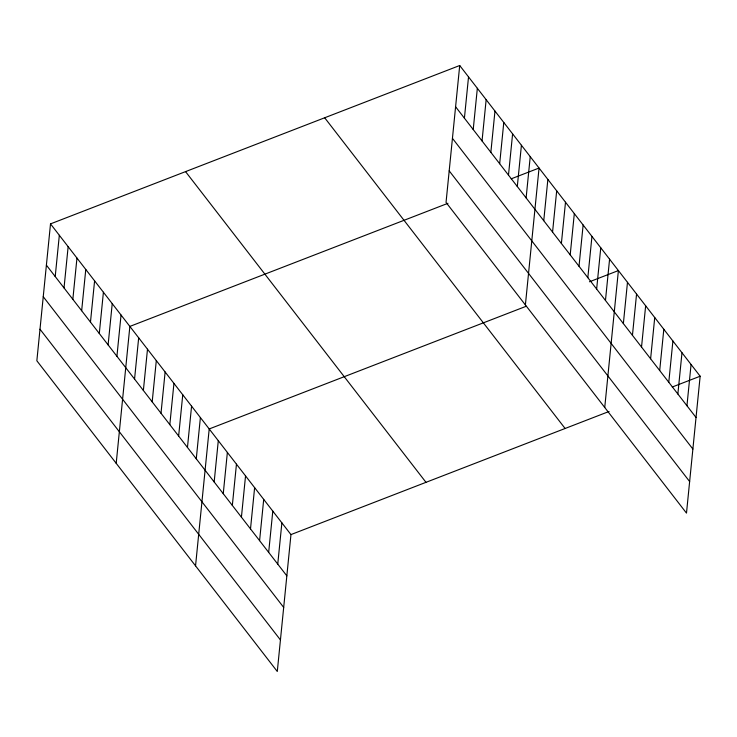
<?xml version="1.0" encoding="UTF-8"?>
<svg xmlns="http://www.w3.org/2000/svg" width="737" height="737" viewBox="0 0 737 737"><rect width="100%" height="100%" fill="white"/><g stroke="black" fill="none" stroke-linecap="round" stroke-linejoin="round"><path stroke-width="1.11" d="M50.512 223.882L36.85 360.78L277.287 671.49L290.958 534.592L50.512 223.882L459.713 65.51L700.15 376.22L686.488 513.118L446.042 202.408L459.713 65.51M55.211 276.541L59.329 235.278M64.027 287.927L68.145 246.674M72.843 299.323L76.961 258.061M81.66 310.719L85.778 269.456M90.476 322.106L94.594 280.852M99.292 333.502L103.41 292.239M108.109 344.898L112.227 303.635M116.925 356.284L121.043 315.031M116.197 463.315L129.859 326.417L447.958 203.301M134.558 379.076L138.676 337.813M143.374 390.463L147.492 349.209M152.19 401.858L156.308 360.596M161.007 413.254L165.125 371.992M169.823 424.641L173.941 383.387M178.64 436.037L182.758 394.774M187.456 447.433L191.574 406.17M196.272 458.819L200.39 417.566M195.545 565.85L209.207 428.952L526.236 306.251M214.172 481.952L218.29 440.689M223.256 493.689L227.374 452.426M232.339 505.425L236.457 464.172M241.423 517.162L245.541 475.909M250.506 528.908L254.624 487.645M259.59 540.645L263.708 499.382M268.673 552.382L272.791 511.119M277.757 564.118L281.875 522.855M464.411 118.169L468.529 76.906M473.218 129.555L477.346 88.293M482.035 140.951L486.153 99.688M490.851 152.347L494.969 111.084M499.668 163.734L503.786 122.471M508.484 175.13L512.602 133.867M517.3 186.525L521.418 145.263M526.117 197.912L530.235 156.649M525.389 304.943L539.051 168.045L511.192 178.833M543.749 220.695L547.867 179.441M552.566 232.091L556.684 190.828M561.382 243.486L565.5 202.224M570.198 254.873L574.316 213.619M579.015 266.269L583.133 225.006M587.831 277.665L591.949 236.402M596.648 289.051L600.766 247.798M605.464 300.447L609.582 259.184M604.736 407.478L618.398 270.58L589.462 281.783M623.364 323.58L627.482 282.317M632.447 335.317L636.565 294.054M641.531 347.053L645.649 305.791M650.614 358.79L654.732 317.536M659.698 370.527L663.816 329.273M668.781 382.273L672.899 341.01M677.865 394.009L681.983 352.747M686.948 405.746L691.066 364.483M290.958 534.592L609.057 411.476M672.282 387.008L700.15 376.22M455.595 106.773L696.032 417.483M452.444 138.326L692.881 449.045M449.192 170.846L689.639 481.556M324.676 117.773L565.113 428.483M185.549 171.62L425.986 482.33M46.394 265.145L286.84 575.855M43.243 296.707L283.69 607.417M40.001 329.218L280.438 639.928"/></g></svg>
